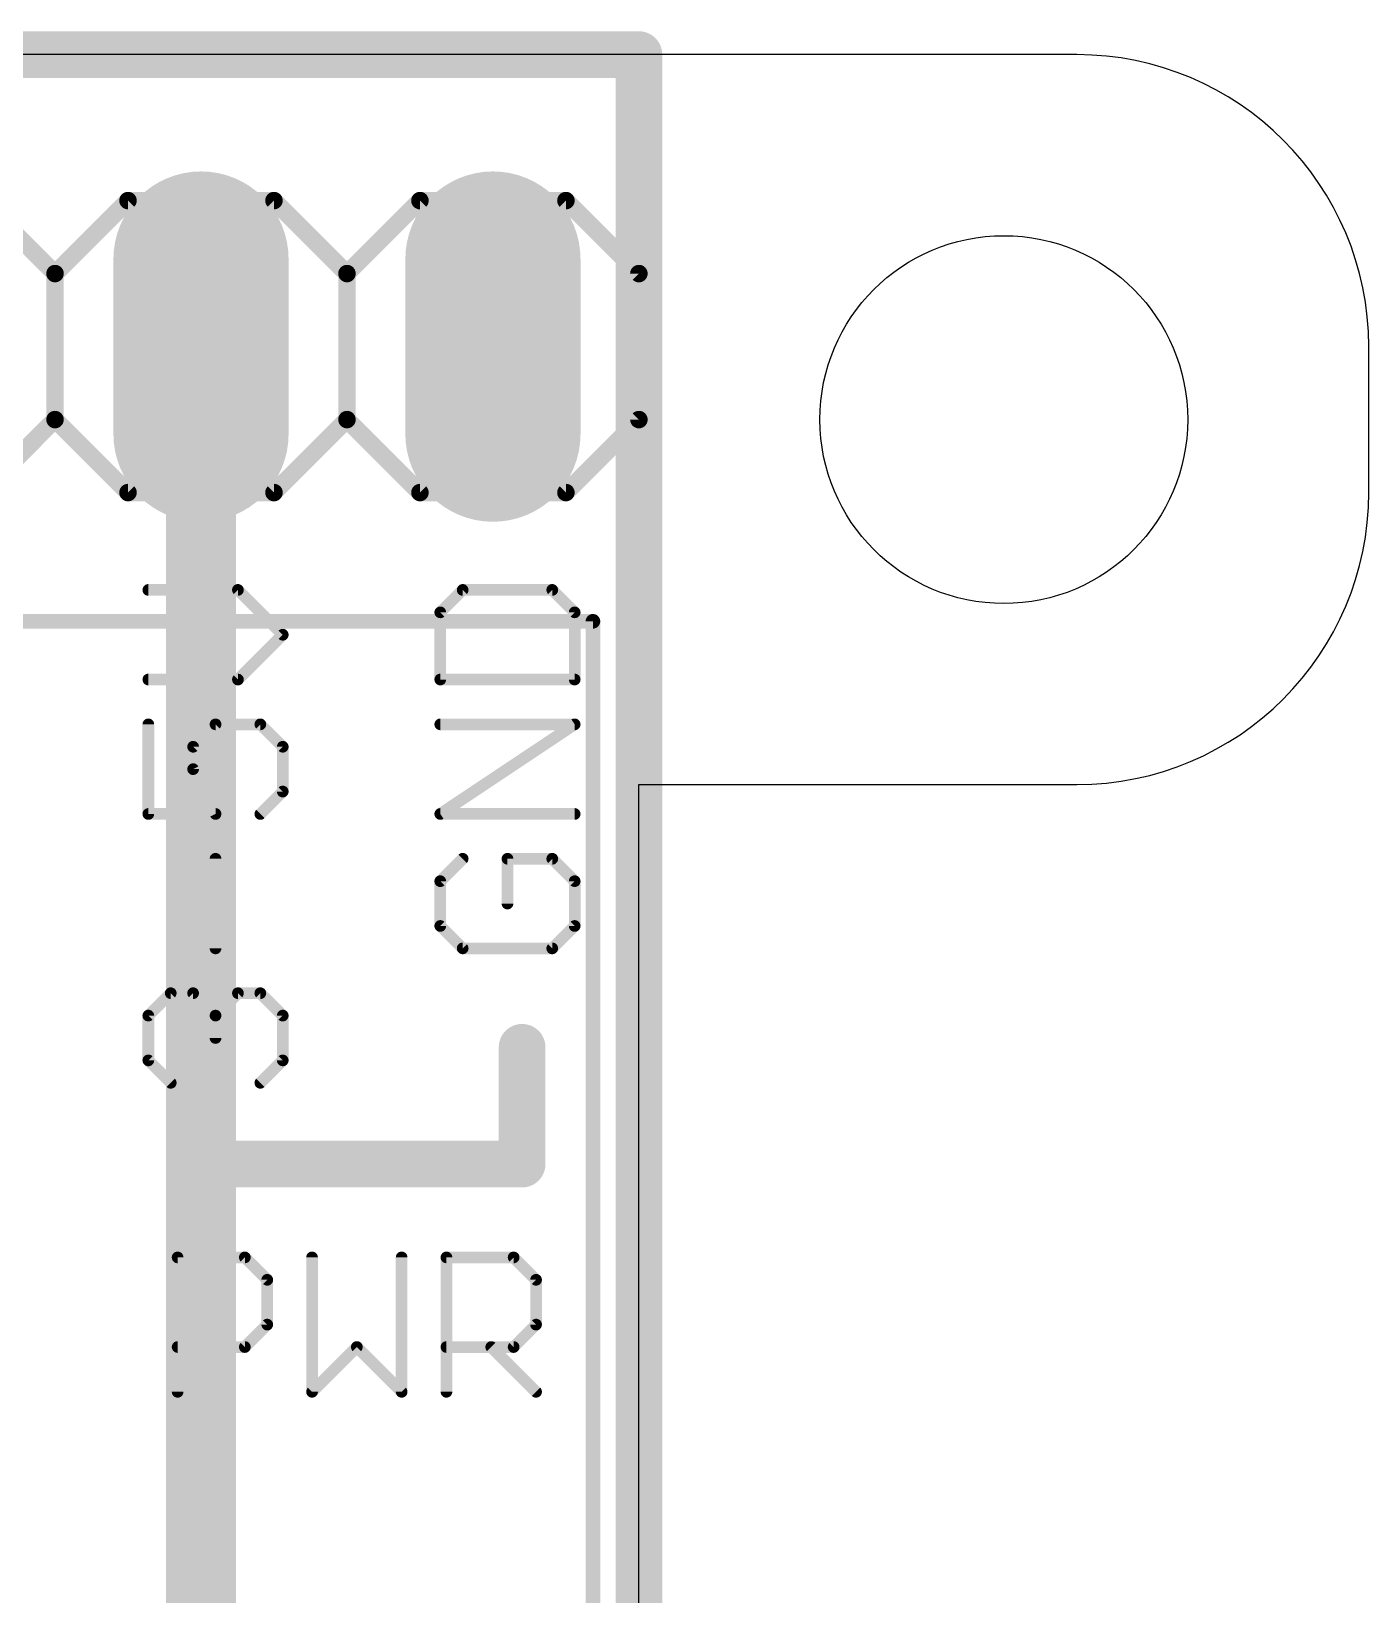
# Model space of a CAD drawing. Extents: x -31.8 to 31.8, y -40.8 to 40.8.
# Drawn here: x 20.11 to 31.75, y 27.24 to 40.84 of the extents above; entities that cross this region are included whole.
import ezdxf

# ---------------------------------------------------------------- set-up
doc = ezdxf.new("R2010")
doc.units = 0
for name, color, linetype in [('1', 12, 'CONTINUOUS'), ('17', 110, 'CONTINUOUS'), ('20', 53, 'CONTINUOUS'), ('21', 253, 'CONTINUOUS'), ('22', 253, 'CONTINUOUS'), ('51', 253, 'CONTINUOUS')]:
    doc.layers.add(name, color=color, linetype=linetype)

# ---------------------------------------------------------------- blocks, each defined once
blk = doc.blocks.new('RECT')
blk.add_solid([(-0.5, -0.5), (0.5, -0.5), (-0.5, 0.5), (0.5, 0.5)])
blk = doc.blocks.new('LONGP100')
at = {"const_width": 1}
blk.add_lwpolyline([(-0.5, 0), (0.5, 0)], dxfattribs=at)
at = {"const_width": 0.5}
for points in [[(-0.5, 0.25, 1), (-0.5, -0.25)], [(0.5, -0.25, 1), (0.5, 0.25)]]:
    blk.add_lwpolyline(points, format="xyb", dxfattribs=at)

msp = doc.modelspace()

# ---------------------------------------------------------------- linework, layer by layer
at = {"layer": '1'}
for points, const_width in [([(25.4, 40.64), (-25.4, 40.64)], 0.4064), ([(25.4, -40.64), (25.4, 40.64)], 0.4064), ([(21.59, 26.162), (21.59, 38.1)], 0.6096)]:
    msp.add_lwpolyline(points, dxfattribs=dict(at, const_width=const_width))
for points, const_width in [([(25.5016, 40.64, 1), (25.2984, 40.64)], 0.2032), ([(25.4, 40.5384, 1), (25.4, 40.7416)], 0.2032), ([(21.7424, 38.1, 1), (21.4376, 38.1)], 0.3048)]:
    msp.add_lwpolyline(points, format="xyb", dxfattribs=dict(at, const_width=const_width))
at = {"layer": '20'}
for p, q in [((29.21, 40.64), (-29.21, 40.64)), ((31.75, 36.83), (31.75, 38.1)), ((25.4, -34.29), (25.4, 34.29)), ((25.4, 34.29), (29.21, 34.29))]:
    msp.add_line(p, q, dxfattribs=at)
msp.add_circle((28.575, 37.465), 1.6, dxfattribs=at)
for centre, start, end in [((29.21, 38.1), 0, 90), ((29.21, 36.83), 270, 0)]:
    msp.add_arc(centre, 2.54, start, end, dxfattribs=at)
at = {"layer": '21'}
for points, const_width in [([(19.685, 39.37), (20.32, 38.735)], 0.1524), ([(20.32, 38.735), (20.955, 39.37)], 0.1524), ([(20.955, 39.37), (22.225, 39.37)], 0.1524), ([(22.225, 39.37), (22.86, 38.735)], 0.1524), ([(22.86, 38.735), (23.495, 39.37)], 0.1524), ([(23.495, 39.37), (24.765, 39.37)], 0.1524), ([(25.4, 38.735), (24.765, 39.37)], 0.1524), ([(20.32, 37.465), (20.32, 38.735)], 0.1524), ([(22.86, 37.465), (22.86, 38.735)], 0.1524), ([(25.4, 37.465), (25.4, 38.735)], 0.1524), ([(20.32, 37.465), (19.685, 36.83)], 0.1524), ([(20.955, 36.83), (20.32, 37.465)], 0.1524), ([(22.86, 37.465), (22.225, 36.83)], 0.1524), ([(23.495, 36.83), (22.86, 37.465)], 0.1524), ([(24.765, 36.83), (25.4, 37.465)], 0.1524), ([(22.225, 36.83), (20.955, 36.83)], 0.1524), ([(24.765, 36.83), (23.495, 36.83)], 0.1524), ([(21.9114, 35.983), (21.1318, 35.983)], 0.1016), ([(22.3012, 35.5932), (21.9114, 35.983)], 0.1016), ([(23.8667, 35.983), (23.6718, 35.7881)], 0.1016), ([(24.6463, 35.983), (23.8667, 35.983)], 0.1016), ([(24.8412, 35.7881), (24.6463, 35.983)], 0.1016), ([(23.6718, 35.7881), (23.6718, 35.2034)], 0.1016), ([(24.8412, 35.2034), (24.8412, 35.7881)], 0.1016), ([(21.9114, 35.2034), (22.3012, 35.5932)], 0.1016), ([(21.1318, 35.2034), (21.9114, 35.2034)], 0.1016), ([(23.6718, 35.2034), (24.8412, 35.2034)], 0.1016), ([(21.1318, 34.8136), (21.1318, 34.034)], 0.1016), ([(21.5216, 34.6187), (21.7165, 34.8136)], 0.1016), ([(21.7165, 34.8136), (22.1063, 34.8136)], 0.1016), ([(22.1063, 34.8136), (22.3012, 34.6187)], 0.1016), ([(23.6718, 34.034), (24.8412, 34.8136)], 0.1016), ([(24.8412, 34.8136), (23.6718, 34.8136)], 0.1016), ([(21.5216, 34.4238), (21.5216, 34.6187)], 0.1016), ([(22.3012, 34.6187), (22.3012, 34.2289)], 0.1016), ([(21.7165, 34.034), (21.5216, 34.4238)], 0.1016), ([(22.3012, 34.2289), (22.1063, 34.034)], 0.1016), ([(21.1318, 34.034), (21.7165, 34.034)], 0.1016), ([(24.8412, 34.034), (23.6718, 34.034)], 0.1016), ([(21.7165, 32.8646), (21.7165, 33.6442)], 0.1016), ([(23.8667, 33.6442), (23.6718, 33.4493)], 0.1016), ([(24.6463, 33.6442), (24.2565, 33.6442)], 0.1016), ([(24.2565, 33.6442), (24.2565, 33.2544)], 0.1016), ([(24.8412, 33.4493), (24.6463, 33.6442)], 0.1016), ([(23.6718, 33.4493), (23.6718, 33.0595)], 0.1016), ([(24.8412, 33.0595), (24.8412, 33.4493)], 0.1016), ([(23.6718, 33.0595), (23.8667, 32.8646)], 0.1016), ([(24.6463, 32.8646), (24.8412, 33.0595)], 0.1016), ([(23.8667, 32.8646), (24.6463, 32.8646)], 0.1016), ([(21.1318, 32.2799), (21.3267, 32.4748)], 0.1016), ([(21.3267, 32.4748), (21.5216, 32.4748)], 0.1016), ([(21.5216, 32.4748), (21.7165, 32.2799)], 0.1016), ([(21.7165, 32.2799), (21.9114, 32.4748)], 0.1016), ([(21.9114, 32.4748), (22.1063, 32.4748)], 0.1016), ([(22.1063, 32.4748), (22.3012, 32.2799)], 0.1016), ([(21.1318, 31.8901), (21.1318, 32.2799)], 0.1016), ([(21.7165, 32.2799), (21.7165, 32.085)], 0.1016), ([(22.3012, 32.2799), (22.3012, 31.8901)], 0.1016), ([(24.384, 30.988), (24.384, 32.004)], 0.4064), ([(21.3267, 31.6952), (21.1318, 31.8901)], 0.1016), ([(22.3012, 31.8901), (22.1063, 31.6952)], 0.1016), ([(21.59, 30.988), (24.384, 30.988)], 0.4064), ([(21.3868, 29.0068), (21.3868, 30.1762)], 0.1016), ([(21.3868, 30.1762), (21.9715, 30.1762)], 0.1016), ([(21.9715, 30.1762), (22.1664, 29.9813)], 0.1016), ([(22.5562, 30.1762), (22.5562, 29.0068)], 0.1016), ([(23.3358, 29.0068), (23.3358, 30.1762)], 0.1016), ([(23.7256, 29.0068), (23.7256, 30.1762)], 0.1016), ([(23.7256, 30.1762), (24.3103, 30.1762)], 0.1016), ([(24.3103, 30.1762), (24.5052, 29.9813)], 0.1016), ([(22.1664, 29.9813), (22.1664, 29.5915)], 0.1016), ([(24.5052, 29.9813), (24.5052, 29.5915)], 0.1016), ([(22.1664, 29.5915), (21.9715, 29.3966)], 0.1016), ([(24.5052, 29.5915), (24.3103, 29.3966)], 0.1016), ([(21.9715, 29.3966), (21.3868, 29.3966)], 0.1016), ([(22.5562, 29.0068), (22.946, 29.3966)], 0.1016), ([(22.946, 29.3966), (23.3358, 29.0068)], 0.1016), ([(24.3103, 29.3966), (23.7256, 29.3966)], 0.1016), ([(24.1154, 29.3966), (24.5052, 29.0068)], 0.1016)]:
    msp.add_lwpolyline(points, dxfattribs=dict(at, const_width=const_width))
for points, const_width in [([(20.955, 39.4081, 1), (20.955, 39.3319)], 0.0762), ([(20.9819, 39.3431, 1), (20.9281, 39.3969)], 0.0762), ([(22.2519, 39.3969, 1), (22.1981, 39.3431)], 0.0762), ([(22.225, 39.3319, 1), (22.225, 39.4081)], 0.0762), ([(23.495, 39.4081, 1), (23.495, 39.3319)], 0.0762), ([(23.5219, 39.3431, 1), (23.4681, 39.3969)], 0.0762), ([(24.7919, 39.3969, 1), (24.7381, 39.3431)], 0.0762), ([(24.765, 39.3319, 1), (24.765, 39.4081)], 0.0762), ([(20.3581, 38.735, 1), (20.2819, 38.735)], 0.0762), ([(20.2931, 38.7619, 1), (20.3469, 38.7081)], 0.0762), ([(20.2931, 38.7081, 1), (20.3469, 38.7619)], 0.0762), ([(22.8981, 38.735, 1), (22.8219, 38.735)], 0.0762), ([(22.8331, 38.7619, 1), (22.8869, 38.7081)], 0.0762), ([(22.8331, 38.7081, 1), (22.8869, 38.7619)], 0.0762), ([(25.4381, 38.735, 1), (25.3619, 38.735)], 0.0762), ([(25.3731, 38.7081, 1), (25.4269, 38.7619)], 0.0762), ([(20.3469, 37.4919, 1), (20.2931, 37.4381)], 0.0762), ([(20.3469, 37.4381, 1), (20.2931, 37.4919)], 0.0762), ([(22.8869, 37.4919, 1), (22.8331, 37.4381)], 0.0762), ([(22.8869, 37.4381, 1), (22.8331, 37.4919)], 0.0762), ([(25.4269, 37.4381, 1), (25.3731, 37.4919)], 0.0762), ([(20.2819, 37.465, 1), (20.3581, 37.465)], 0.0762), ([(22.8219, 37.465, 1), (22.8981, 37.465)], 0.0762), ([(25.3619, 37.465, 1), (25.4381, 37.465)], 0.0762), ([(20.955, 36.8681, 1), (20.955, 36.7919)], 0.0762), ([(20.9281, 36.8031, 1), (20.9819, 36.8569)], 0.0762), ([(22.1981, 36.8569, 1), (22.2519, 36.8031)], 0.0762), ([(22.225, 36.7919, 1), (22.225, 36.8681)], 0.0762), ([(23.495, 36.8681, 1), (23.495, 36.7919)], 0.0762), ([(23.4681, 36.8031, 1), (23.5219, 36.8569)], 0.0762), ([(24.7381, 36.8569, 1), (24.7919, 36.8031)], 0.0762), ([(24.765, 36.7919, 1), (24.765, 36.8681)], 0.0762), ([(21.1318, 36.0084, 1), (21.1318, 35.9576)], 0.0508), ([(21.9294, 36.001, 1), (21.8934, 35.965)], 0.0508), ([(21.9114, 35.9576, 1), (21.9114, 36.0084)], 0.0508), ([(23.8667, 36.0084, 1), (23.8667, 35.9576)], 0.0508), ([(23.8847, 35.965, 1), (23.8487, 36.001)], 0.0508), ([(24.6643, 36.001, 1), (24.6283, 35.965)], 0.0508), ([(24.6463, 35.9576, 1), (24.6463, 36.0084)], 0.0508), ([(23.6538, 35.8061, 1), (23.6898, 35.7701)], 0.0508), ([(23.6972, 35.7881, 1), (23.6464, 35.7881)], 0.0508), ([(24.8666, 35.7881, 1), (24.8158, 35.7881)], 0.0508), ([(24.8232, 35.7701, 1), (24.8592, 35.8061)], 0.0508), ([(22.3192, 35.5752, 1), (22.2832, 35.6112)], 0.0508), ([(22.2832, 35.5752, 1), (22.3192, 35.6112)], 0.0508), ([(21.1318, 35.2288, 1), (21.1318, 35.178)], 0.0508), ([(21.8934, 35.2214, 1), (21.9294, 35.1854)], 0.0508), ([(21.9114, 35.178, 1), (21.9114, 35.2288)], 0.0508), ([(23.6718, 35.2288, 1), (23.6718, 35.178)], 0.0508), ([(23.6464, 35.2034, 1), (23.6972, 35.2034)], 0.0508), ([(24.8158, 35.2034, 1), (24.8666, 35.2034)], 0.0508), ([(24.8412, 35.178, 1), (24.8412, 35.2288)], 0.0508), ([(21.1572, 34.8136, 1), (21.1064, 34.8136)], 0.0508), ([(21.7165, 34.839, 1), (21.7165, 34.7882)], 0.0508), ([(21.7345, 34.7956, 1), (21.6985, 34.8316)], 0.0508), ([(22.1243, 34.8316, 1), (22.0883, 34.7956)], 0.0508), ([(22.1063, 34.7882, 1), (22.1063, 34.839)], 0.0508), ([(23.6718, 34.839, 1), (23.6718, 34.7882)], 0.0508), ([(24.8553, 34.7925, 1), (24.8271, 34.8347)], 0.0508), ([(24.8412, 34.7882, 1), (24.8412, 34.839)], 0.0508), ([(21.5036, 34.6367, 1), (21.5396, 34.6007)], 0.0508), ([(21.547, 34.6187, 1), (21.4962, 34.6187)], 0.0508), ([(22.3266, 34.6187, 1), (22.2758, 34.6187)], 0.0508), ([(22.2832, 34.6007, 1), (22.3192, 34.6367)], 0.0508), ([(21.5443, 34.4352, 1), (21.4989, 34.4124)], 0.0508), ([(21.4962, 34.4238, 1), (21.547, 34.4238)], 0.0508), ([(22.3192, 34.2109, 1), (22.2832, 34.2469)], 0.0508), ([(22.2758, 34.2289, 1), (22.3266, 34.2289)], 0.0508), ([(21.1318, 34.0594, 1), (21.1318, 34.0086)], 0.0508), ([(21.1064, 34.034, 1), (21.1572, 34.034)], 0.0508), ([(21.6938, 34.0226, 1), (21.7392, 34.0454)], 0.0508), ([(21.7165, 34.0086, 1), (21.7165, 34.0594)], 0.0508), ([(22.0883, 34.052, 1), (22.1243, 34.016)], 0.0508), ([(23.6718, 34.0594, 1), (23.6718, 34.0086)], 0.0508), ([(23.6577, 34.0551, 1), (23.6859, 34.0129)], 0.0508), ([(24.8412, 34.0086, 1), (24.8412, 34.0594)], 0.0508), ([(21.7419, 33.6442, 1), (21.6911, 33.6442)], 0.0508), ([(23.8847, 33.6262, 1), (23.8487, 33.6622)], 0.0508), ([(24.2565, 33.6696, 1), (24.2565, 33.6188)], 0.0508), ([(24.2819, 33.6442, 1), (24.2311, 33.6442)], 0.0508), ([(24.6643, 33.6622, 1), (24.6283, 33.6262)], 0.0508), ([(24.6463, 33.6188, 1), (24.6463, 33.6696)], 0.0508), ([(23.6538, 33.4673, 1), (23.6898, 33.4313)], 0.0508), ([(23.6972, 33.4493, 1), (23.6464, 33.4493)], 0.0508), ([(24.8666, 33.4493, 1), (24.8158, 33.4493)], 0.0508), ([(24.8232, 33.4313, 1), (24.8592, 33.4673)], 0.0508), ([(24.2311, 33.2544, 1), (24.2819, 33.2544)], 0.0508), ([(23.6898, 33.0775, 1), (23.6538, 33.0415)], 0.0508), ([(23.6464, 33.0595, 1), (23.6972, 33.0595)], 0.0508), ([(24.8158, 33.0595, 1), (24.8666, 33.0595)], 0.0508), ([(24.8592, 33.0415, 1), (24.8232, 33.0775)], 0.0508), ([(21.6911, 32.8646, 1), (21.7419, 32.8646)], 0.0508), ([(23.8667, 32.89, 1), (23.8667, 32.8392)], 0.0508), ([(23.8487, 32.8466, 1), (23.8847, 32.8826)], 0.0508), ([(24.6283, 32.8826, 1), (24.6643, 32.8466)], 0.0508), ([(24.6463, 32.8392, 1), (24.6463, 32.89)], 0.0508), ([(21.3267, 32.5002, 1), (21.3267, 32.4494)], 0.0508), ([(21.3447, 32.4568, 1), (21.3087, 32.4928)], 0.0508), ([(21.5396, 32.4928, 1), (21.5036, 32.4568)], 0.0508), ([(21.5216, 32.4494, 1), (21.5216, 32.5002)], 0.0508), ([(21.9114, 32.5002, 1), (21.9114, 32.4494)], 0.0508), ([(21.9294, 32.4568, 1), (21.8934, 32.4928)], 0.0508), ([(22.1243, 32.4928, 1), (22.0883, 32.4568)], 0.0508), ([(22.1063, 32.4494, 1), (22.1063, 32.5002)], 0.0508), ([(21.1138, 32.2979, 1), (21.1498, 32.2619)], 0.0508), ([(21.1572, 32.2799, 1), (21.1064, 32.2799)], 0.0508), ([(21.6985, 32.2979, 1), (21.7345, 32.2619)], 0.0508), ([(21.7419, 32.2799, 1), (21.6911, 32.2799)], 0.0508), ([(21.6985, 32.2619, 1), (21.7345, 32.2979)], 0.0508), ([(22.3266, 32.2799, 1), (22.2758, 32.2799)], 0.0508), ([(22.2832, 32.2619, 1), (22.3192, 32.2979)], 0.0508), ([(21.6911, 32.085, 1), (21.7419, 32.085)], 0.0508), ([(24.4856, 32.004, 1), (24.2824, 32.004)], 0.2032), ([(21.1498, 31.9081, 1), (21.1138, 31.8721)], 0.0508), ([(21.1064, 31.8901, 1), (21.1572, 31.8901)], 0.0508), ([(22.2758, 31.8901, 1), (22.3266, 31.8901)], 0.0508), ([(22.3192, 31.8721, 1), (22.2832, 31.9081)], 0.0508), ([(21.3087, 31.6772, 1), (21.3447, 31.7132)], 0.0508), ([(22.0883, 31.7132, 1), (22.1243, 31.6772)], 0.0508), ([(21.59, 31.0896, 1), (21.59, 30.8864)], 0.2032), ([(24.384, 30.8864, 1), (24.384, 31.0896)], 0.2032), ([(24.2824, 30.988, 1), (24.4856, 30.988)], 0.2032), ([(21.4122, 30.1762, 1), (21.3614, 30.1762)], 0.0508), ([(21.3868, 30.2016, 1), (21.3868, 30.1508)], 0.0508), ([(21.9895, 30.1942, 1), (21.9535, 30.1582)], 0.0508), ([(21.9715, 30.1508, 1), (21.9715, 30.2016)], 0.0508), ([(22.5816, 30.1762, 1), (22.5308, 30.1762)], 0.0508), ([(23.3612, 30.1762, 1), (23.3104, 30.1762)], 0.0508), ([(23.751, 30.1762, 1), (23.7002, 30.1762)], 0.0508), ([(23.7256, 30.2016, 1), (23.7256, 30.1508)], 0.0508), ([(24.3283, 30.1942, 1), (24.2923, 30.1582)], 0.0508), ([(24.3103, 30.1508, 1), (24.3103, 30.2016)], 0.0508), ([(22.1918, 29.9813, 1), (22.141, 29.9813)], 0.0508), ([(22.1484, 29.9633, 1), (22.1844, 29.9993)], 0.0508), ([(24.5306, 29.9813, 1), (24.4798, 29.9813)], 0.0508), ([(24.4872, 29.9633, 1), (24.5232, 29.9993)], 0.0508), ([(22.141, 29.5915, 1), (22.1918, 29.5915)], 0.0508), ([(22.1844, 29.5735, 1), (22.1484, 29.6095)], 0.0508), ([(24.4798, 29.5915, 1), (24.5306, 29.5915)], 0.0508), ([(24.5232, 29.5735, 1), (24.4872, 29.6095)], 0.0508), ([(21.3868, 29.422, 1), (21.3868, 29.3712)], 0.0508), ([(21.9535, 29.4146, 1), (21.9895, 29.3786)], 0.0508), ([(21.9715, 29.3712, 1), (21.9715, 29.422)], 0.0508), ([(22.964, 29.4146, 1), (22.928, 29.3786)], 0.0508), ([(22.964, 29.3786, 1), (22.928, 29.4146)], 0.0508), ([(23.7256, 29.422, 1), (23.7256, 29.3712)], 0.0508), ([(24.1334, 29.4146, 1), (24.0974, 29.3786)], 0.0508), ([(24.2923, 29.4146, 1), (24.3283, 29.3786)], 0.0508), ([(24.3103, 29.3712, 1), (24.3103, 29.422)], 0.0508), ([(21.3614, 29.0068, 1), (21.4122, 29.0068)], 0.0508), ([(22.5382, 29.0248, 1), (22.5742, 28.9888)], 0.0508), ([(22.5308, 29.0068, 1), (22.5816, 29.0068)], 0.0508), ([(23.3104, 29.0068, 1), (23.3612, 29.0068)], 0.0508), ([(23.3178, 28.9888, 1), (23.3538, 29.0248)], 0.0508), ([(23.7002, 29.0068, 1), (23.751, 29.0068)], 0.0508), ([(24.4872, 28.9888, 1), (24.5232, 29.0248)], 0.0508)]:
    msp.add_lwpolyline(points, format="xyb", dxfattribs=dict(at, const_width=const_width))
at = {"layer": '22', "const_width": 0.127}
for points in [[(25, 35.71), (-25, 35.71)], [(25, -34.29), (25, 35.71)]]:
    msp.add_lwpolyline(points, dxfattribs=at)
at = {"layer": '22', "const_width": 0.0635}
for points in [[(25.0317, 35.71, 1), (24.9683, 35.71)], [(25, 35.6782, 1), (25, 35.7418)]]:
    msp.add_lwpolyline(points, format="xyb", dxfattribs=at)

# ---------------------------------------------------------------- block references
at = {"layer": '17', "xscale": 1.524, "yscale": 1.524, "rotation": 270}
for p in [(21.59, 38.1), (21.59, 38.1), (24.13, 38.1), (24.13, 38.1)]:
    msp.add_blockref('LONGP100', p, dxfattribs=at)
at = {"layer": '51', "xscale": 0.508, "yscale": 0.508, "rotation": 180}
for p in [(21.59, 38.1), (24.13, 38.1)]:
    msp.add_blockref('RECT', p, dxfattribs=at)

doc.saveas('drawing.dxf')
